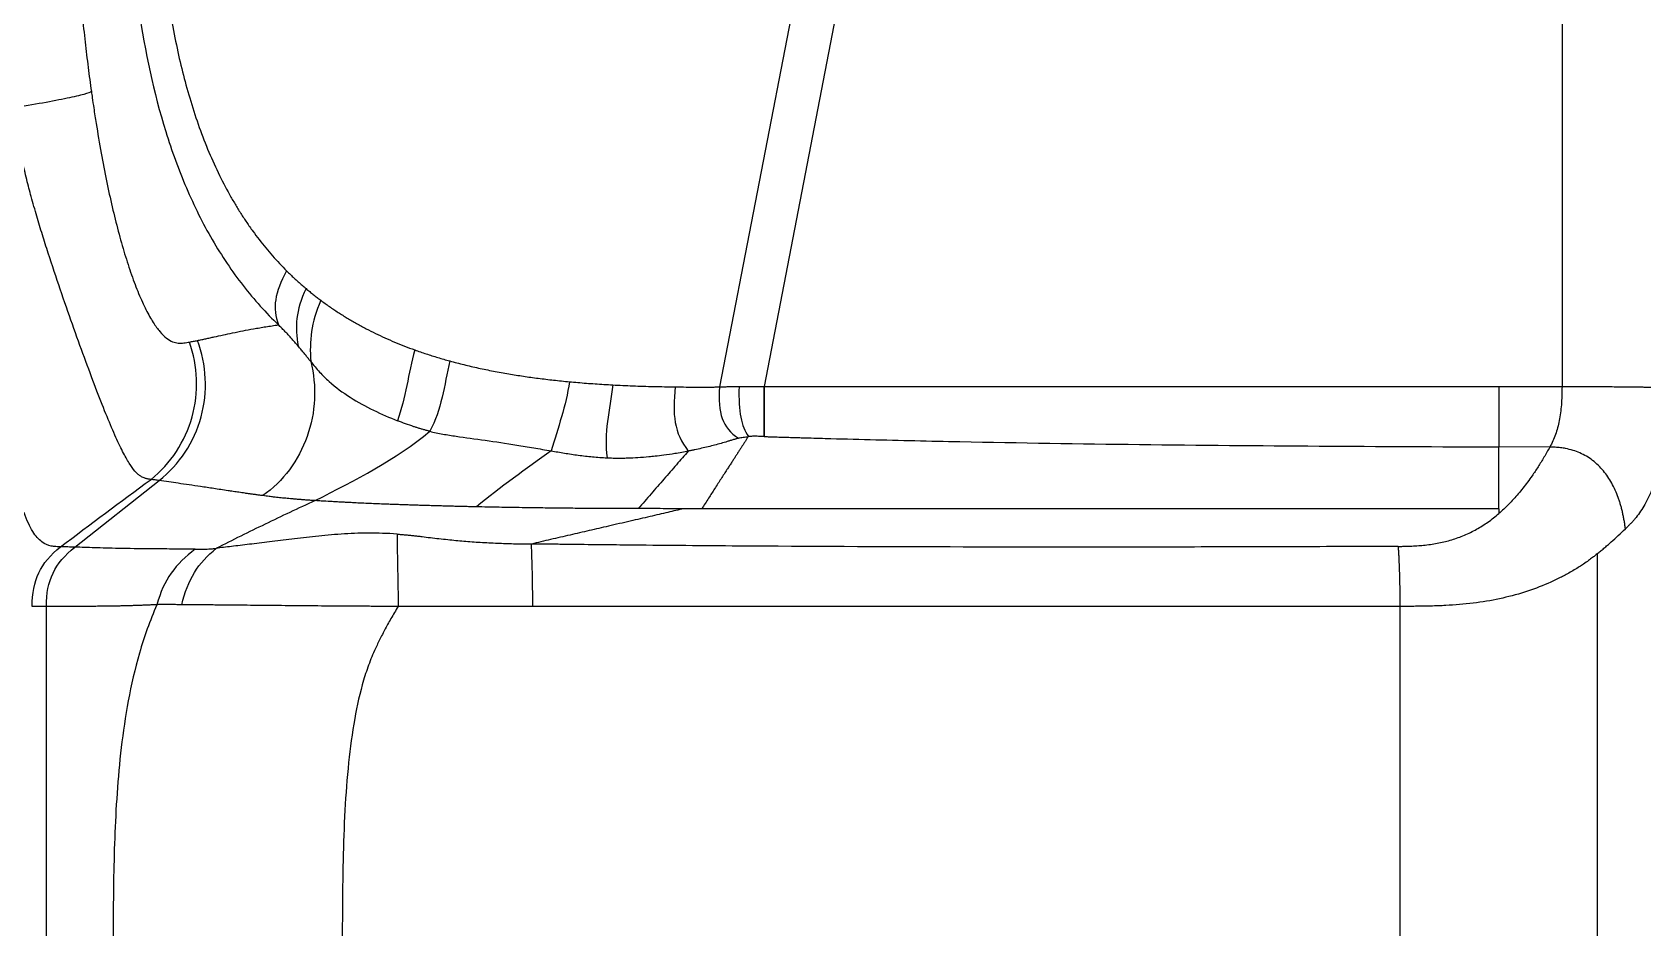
# Model space of a CAD drawing. Extents: x 0 to 84, y -21 to 126.
# Drawn here: x 74.1 to 80.69, y 29.64 to 33.3 of the extents above; entities that cross this region are included whole.
import ezdxf

# ---------------------------------------------------------------- set-up
doc = ezdxf.new("R2010")
doc.units = 0
doc.header["$MEASUREMENT"] = 0
doc.layers.add('1', color=4, linetype='Continuous')

# ---------------------------------------------------------------- blocks, each defined once
blk = doc.blocks.new('PRODIGY')
at = {"layer": '1', "color": 3, "linetype": 'Continuous', "lineweight": 25}
for p, q in [((80.3637, 46.1932), (80.3637, 31.8548)), ((77.7964, 36.4108), (76.9156, 31.853)), ((77.9714, 36.377), (77.0984, 31.8547)), ((77.0979, 31.8548), (80.1053, 31.8548)), ((80.1053, 31.8548), (80.3637, 31.8548)), ((80.3136, 31.6067), (80.1053, 31.6075)), ((80.1053, 31.3549), (80.1053, 31.6075)), ((74.278, 31.1974), (74.6225, 31.4699)), ((80.1053, 31.3549), (80.1053, 31.3351)), ((80.5074, 31.1697), (80.5074, 18.3424)), ((74.1611, 30.955), (74.1031, 30.955)), ((74.1611, 29.4833), (74.1611, 30.955)), ((76.1514, 30.955), (75.6005, 30.955)), ((79.7001, 30.955), (76.1514, 30.955)), ((79.7001, 30.955), (79.7001, 20.2288))]:
    blk.add_line(p, q, dxfattribs=at)
for points, knots in [([(74.6126, 33.9759), (74.6131, 33.9626), (74.614, 33.9362), (74.6157, 33.8968), (74.6176, 33.8578), (74.6198, 33.8192), (74.6223, 33.781), (74.6251, 33.7432), (74.6281, 33.7058), (74.6314, 33.6687), (74.6349, 33.6321), (74.6388, 33.5959), (74.6429, 33.56), (74.6473, 33.5246), (74.6611, 33.4206), (74.6894, 33.2542), (74.7359, 33.068), (74.7813, 32.9276), (74.8201, 32.8257), (74.863, 32.7295), (74.9014, 32.6553), (74.9331, 32.6004), (74.9564, 32.5625), (74.9807, 32.5256), (75.0058, 32.4899), (75.0317, 32.4552), (75.0586, 32.4217), (75.0863, 32.3892), (75.1148, 32.3578), (75.1345, 32.3378), (75.1443, 32.3278)], [0, 0, 0, 0, 0.020541, 0.040915, 0.061125, 0.081173, 0.101061, 0.120792, 0.140366, 0.159788, 0.179058, 0.19818, 0.217156, 0.235989, 0.25468, 0.383443, 0.506067, 0.569369, 0.631548, 0.692825, 0.75343, 0.780684, 0.807923, 0.835167, 0.862441, 0.889765, 0.917162, 0.944652, 0.972258, 1, 1, 1, 1]), ([(74.2758, 33.9095), (74.2762, 33.893), (74.2769, 33.8612), (74.2783, 33.8153), (74.2799, 33.7729), (74.2816, 33.7341), (74.2846, 33.6723), (74.2896, 33.5898), (74.2978, 33.4812), (74.3076, 33.3733), (74.3191, 33.2648), (74.3315, 33.1613), (74.3406, 33.0941), (74.3451, 33.0613)], [0, 0, 0, 0, 0.058002, 0.111902, 0.161696, 0.207377, 0.248938, 0.379364, 0.498785, 0.632655, 0.760854, 0.883322, 1, 1, 1, 1]), ([(74.4937, 33.9176), (74.497, 33.8299), (74.5022, 33.7424), (74.5172, 33.5684), (74.527, 33.4818), (74.5645, 33.2247), (74.6002, 33.0567), (74.6742, 32.8183), (74.7023, 32.7411), (74.7657, 32.5931), (74.801, 32.5222), (74.8785, 32.3886), (74.9208, 32.3258), (75.0114, 32.2094), (75.0598, 32.1557), (75.1105, 32.1069)], [0, 0, 0, 0, 0.125, 0.125, 0.25, 0.25, 0.5, 0.5, 0.625, 0.625, 0.75, 0.75, 0.875, 0.875, 1, 1, 1, 1]), ([(74.3451, 33.0613), (74.3413, 33.0583), (74.3307, 33.0544), (74.2971, 33.045), (74.274, 33.0396), (74.2172, 33.0276), (74.1834, 33.0211), (74.108, 33.0076), (74.0662, 33.0005), (74.0222, 32.9935)], [0, 0, 0, 0, 0.25, 0.25, 0.5, 0.5, 0.75, 0.75, 1, 1, 1, 1]), ([(74.3451, 33.0613), (74.3463, 33.0529), (74.3495, 33.0304), (74.3559, 32.9868), (74.3676, 32.9111), (74.3846, 32.8111), (74.4066, 32.6967), (74.43, 32.5892), (74.455, 32.4885), (74.4816, 32.3946), (74.5099, 32.3082), (74.5394, 32.2313), (74.5695, 32.1656), (74.5987, 32.1142), (74.6268, 32.0761), (74.6532, 32.0507), (74.6781, 32.0364), (74.7014, 32.0312), (74.7201, 32.0321), (74.7351, 32.0344), (74.7428, 32.0359), (74.7465, 32.0366)], [0, 0, 0, 0, 0.0120644, 0.0321293, 0.0624789, 0.1206586, 0.1760608, 0.2292591, 0.2812147, 0.3335622, 0.3880351, 0.4457901, 0.5068526, 0.5709174, 0.6357835, 0.7058309, 0.7763963, 0.84892, 0.92379, 0.96221, 1, 1, 1, 1]), ([(74.5892, 31.4745), (74.5873, 31.4747), (74.5834, 31.4752), (74.5778, 31.4761), (74.5721, 31.4773), (74.5649, 31.4792), (74.5559, 31.4826), (74.5453, 31.4885), (74.5344, 31.4969), (74.5198, 31.5118), (74.5003, 31.5385), (74.4735, 31.5865), (74.4421, 31.6531), (74.4054, 31.7399), (74.3637, 31.8464), (74.3177, 31.9696), (74.2688, 32.1052), (74.2185, 32.249), (74.1767, 32.374), (74.1447, 32.475), (74.1214, 32.5521), (74.0999, 32.6273), (74.08, 32.7029), (74.0626, 32.775), (74.0485, 32.8406), (74.0377, 32.8967), (74.0293, 32.9453), (74.0246, 32.9775), (74.0222, 32.9935)], [0, 0, 0, 0, 0.013953, 0.028448, 0.04349, 0.059083, 0.087692, 0.121036, 0.152718, 0.184857, 0.25045, 0.317622, 0.386005, 0.455104, 0.52395, 0.591218, 0.656156, 0.718578, 0.778852, 0.808315, 0.837273, 0.867687, 0.893499, 0.921678, 0.947428, 0.965267, 0.982772, 1, 1, 1, 1]), ([(75.1443, 32.3278), (75.1495, 32.3227), (75.1597, 32.3126), (75.1754, 32.2978), (75.1913, 32.2832), (75.2074, 32.2689), (75.2183, 32.2596), (75.2238, 32.255)], [0, 0, 0, 0, 0.1983677, 0.3975156, 0.5974799, 0.7982964, 1, 1, 1, 1]), ([(75.2238, 32.255), (75.2287, 32.2509), (75.2386, 32.2427), (75.2535, 32.2306), (75.2687, 32.2188), (75.2789, 32.2111), (75.284, 32.2072)], [0, 0, 0, 0, 0.248281, 0.497687, 0.74825, 1, 1, 1, 1]), ([(75.284, 32.2072), (75.2898, 32.203), (75.3015, 32.1944), (75.3192, 32.1818), (75.3372, 32.1696), (75.3554, 32.1575), (75.3739, 32.1458), (75.3926, 32.1343), (75.4116, 32.123), (75.4308, 32.112), (75.4503, 32.1013), (75.4759, 32.0877), (75.5079, 32.0716), (75.5466, 32.0534), (75.5864, 32.0361), (75.6271, 32.0196), (75.6547, 32.0095), (75.6686, 32.0043)], [0, 0, 0, 0, 0.048312, 0.096928, 0.145857, 0.195104, 0.244676, 0.29458, 0.344822, 0.395408, 0.446344, 0.497635, 0.594937, 0.693795, 0.79424, 0.8963, 1, 1, 1, 1]), ([(74.7794, 32.043), (74.7852, 32.0441), (74.7965, 32.0465), (74.8136, 32.0502), (74.8305, 32.0539), (74.8539, 32.0591), (74.8841, 32.0657), (74.9233, 32.0742), (74.9645, 32.0825), (75.002, 32.0895), (75.0336, 32.095), (75.0587, 32.0991), (75.0841, 32.1031), (75.1018, 32.1056), (75.1105, 32.1069)], [0, 0, 0, 0, 0.065782, 0.129277, 0.190486, 0.249414, 0.378484, 0.499918, 0.628583, 0.750286, 0.815328, 0.87862, 0.940174, 1, 1, 1, 1]), ([(75.1916, 32.0201), (75.1881, 32.0242), (75.1811, 32.0324), (75.1702, 32.0448), (75.159, 32.0572), (75.1474, 32.0696), (75.1355, 32.0821), (75.1232, 32.0945), (75.1147, 32.1028), (75.1105, 32.1069)], [0, 0, 0, 0, 0.140635, 0.282003, 0.424108, 0.566956, 0.710551, 0.854898, 1, 1, 1, 1]), ([(74.5892, 31.4745), (74.6294, 31.5069), (74.6646, 31.5456), (74.7216, 31.6322), (74.7433, 31.68), (74.7713, 31.78), (74.7776, 31.8322), (74.7739, 31.9361), (74.764, 31.9877), (74.7465, 32.0366)], [0, 0, 0, 0, 0.25, 0.25, 0.5, 0.5, 0.75, 0.75, 1, 1, 1, 1]), ([(74.6225, 31.4699), (74.6638, 31.5027), (74.6998, 31.5421), (74.758, 31.6304), (74.7801, 31.6792), (74.8081, 31.7815), (74.814, 31.8349), (74.809, 31.9409), (74.7982, 31.9934), (74.7794, 32.043)], [0, 0, 0, 0, 0.25, 0.25, 0.5, 0.5, 0.75, 0.75, 1, 1, 1, 1]), ([(74.7465, 32.0365), (74.752, 32.0376), (74.7628, 32.0396), (74.7739, 32.0418), (74.7794, 32.043)], [0, 0, 0, 0, 0.503259, 1, 1, 1, 1]), ([(75.2427, 31.9568), (75.2396, 31.9608), (75.2334, 31.9688), (75.2236, 31.9811), (75.2134, 31.9938), (75.2028, 32.0068), (75.1953, 32.0156), (75.1916, 32.0201)], [0, 0, 0, 0, 0.1917112, 0.3875474, 0.5875296, 0.7916756, 1, 1, 1, 1]), ([(75.6686, 32.0043), (75.6763, 32.0016), (75.6918, 31.9961), (75.7152, 31.9882), (75.739, 31.9805), (75.763, 31.9731), (75.7874, 31.9659), (75.8038, 31.9613), (75.8121, 31.959)], [0, 0, 0, 0, 0.162593, 0.326805, 0.492644, 0.660119, 0.829235, 1, 1, 1, 1]), ([(75.2427, 31.9568), (75.2554, 31.9068), (75.2607, 31.8546), (75.2557, 31.7507), (75.2456, 31.6991), (75.2108, 31.6014), (75.1862, 31.5553), (75.1248, 31.4733), (75.0881, 31.4373), (75.0471, 31.4081)], [0, 0, 0, 0, 0.25, 0.25, 0.5, 0.5, 0.75, 0.75, 1, 1, 1, 1]), ([(75.2427, 31.9568), (75.2486, 31.9494), (75.2545, 31.942), (75.2666, 31.9277), (75.2728, 31.9206), (75.2917, 31.9002), (75.3046, 31.8875), (75.3449, 31.8513), (75.374, 31.83), (75.4353, 31.7913), (75.4674, 31.7738), (75.5325, 31.742), (75.5654, 31.7276), (75.5979, 31.7147)], [0, 0, 0, 0, 0.0625, 0.0625, 0.125, 0.125, 0.25, 0.25, 0.5, 0.5, 0.75, 0.75, 1, 1, 1, 1]), ([(75.8121, 31.959), (75.8216, 31.9564), (75.8408, 31.9512), (75.8698, 31.9439), (75.8993, 31.9369), (75.9293, 31.9301), (75.9598, 31.9237), (75.9906, 31.9175), (76.022, 31.9116), (76.0628, 31.9045), (76.1135, 31.8965), (76.1746, 31.8881), (76.2375, 31.8805), (76.2802, 31.8763), (76.3018, 31.8742)], [0, 0, 0, 0, 0.059435, 0.119648, 0.18064, 0.242412, 0.304966, 0.368301, 0.432416, 0.497312, 0.617997, 0.742022, 0.869365, 1, 1, 1, 1]), ([(76.3018, 31.8742), (76.3132, 31.8731), (76.3363, 31.871), (76.3712, 31.8682), (76.4067, 31.8656), (76.4428, 31.8633), (76.4671, 31.8619), (76.4794, 31.8612)], [0, 0, 0, 0, 0.193654, 0.390502, 0.590524, 0.793698, 1, 1, 1, 1]), ([(76.4794, 31.8612), (76.4928, 31.8605), (76.52, 31.8591), (76.5612, 31.8574), (76.6034, 31.8559), (76.6464, 31.8547), (76.6904, 31.8537), (76.7199, 31.8533), (76.7349, 31.853)], [0, 0, 0, 0, 0.158158, 0.319765, 0.48479, 0.653196, 0.824947, 1, 1, 1, 1]), ([(76.7349, 31.853), (76.7497, 31.8529), (76.7796, 31.8525), (76.8206, 31.8524), (76.8554, 31.8524), (76.8815, 31.8525), (76.9008, 31.8526), (76.9115, 31.8529), (76.9156, 31.853)], [0, 0, 0, 0, 0.245751, 0.497384, 0.679665, 0.824066, 0.930792, 1, 1, 1, 1]), ([(76.9156, 31.853), (76.9178, 31.8531), (76.9224, 31.8533), (76.9299, 31.8535), (76.9383, 31.8538), (76.9477, 31.854), (76.9582, 31.8543), (76.9696, 31.8545), (76.9822, 31.8546), (76.9912, 31.8547), (76.9958, 31.8547)], [0, 0, 0, 0, 0.094598, 0.19788, 0.309849, 0.430505, 0.559847, 0.697877, 0.844595, 1, 1, 1, 1]), ([(76.9958, 31.8547), (76.9986, 31.8547), (77.0042, 31.8547), (77.0127, 31.8548), (77.0211, 31.8548), (77.0295, 31.8548), (77.0377, 31.8548), (77.0471, 31.8548), (77.0596, 31.8548), (77.0769, 31.8548), (77.0903, 31.8548), (77.0979, 31.8548)], [0, 0, 0, 0, 0.087928, 0.174105, 0.25853, 0.341205, 0.422129, 0.501303, 0.617552, 0.783789, 1, 1, 1, 1]), ([(80.3637, 31.8548), (80.3637, 31.8281), (80.3628, 31.8033), (80.3591, 31.7571), (80.3563, 31.7356), (80.3484, 31.6952), (80.3433, 31.6763), (80.3305, 31.6403), (80.3228, 31.6232), (80.3136, 31.6067)], [0, 0, 0, 0, 0.25, 0.25, 0.5, 0.5, 0.75, 0.75, 1, 1, 1, 1]), ([(80.3637, 31.8548), (80.3686, 31.8548), (80.3784, 31.8548), (80.393, 31.8547), (80.4078, 31.8547), (80.4226, 31.8547), (80.4375, 31.8547), (80.4524, 31.8546), (80.4672, 31.8546), (80.4821, 31.8545), (80.4969, 31.8544), (80.5116, 31.8544), (80.5263, 31.8543), (80.5408, 31.8542), (80.5552, 31.8541), (80.5695, 31.854), (80.5836, 31.8539), (80.5974, 31.8538), (80.6132, 31.8536), (80.6308, 31.8534), (80.6504, 31.8532), (80.6699, 31.853), (80.6893, 31.8527), (80.7083, 31.8524), (80.7269, 31.8521), (80.7449, 31.8517), (80.7622, 31.8514), (80.7786, 31.851), (80.7885, 31.8507), (80.7935, 31.8506)], [0, 0, 0, 0, 0.028191, 0.056596, 0.085205, 0.114006, 0.142988, 0.172138, 0.201444, 0.230893, 0.26047, 0.290163, 0.319958, 0.349839, 0.379791, 0.409801, 0.439852, 0.46993, 0.500019, 0.543929, 0.589321, 0.636162, 0.684413, 0.734024, 0.784935, 0.837074, 0.890361, 0.944703, 1, 1, 1, 1]), ([(80.7935, 31.8506), (80.7935, 31.8362), (80.7935, 31.8072), (80.7927, 31.7637), (80.7909, 31.7198), (80.7862, 31.6605), (80.7762, 31.5873), (80.7603, 31.5177), (80.7443, 31.466), (80.7261, 31.4172), (80.7049, 31.3741), (80.6812, 31.3374), (80.6657, 31.3173), (80.6528, 31.3027), (80.6433, 31.2926), (80.6334, 31.2826), (80.6268, 31.2762), (80.6232, 31.2728)], [0, 0, 0, 0, 0.060741, 0.121845, 0.183466, 0.245892, 0.374579, 0.501041, 0.565562, 0.628993, 0.754831, 0.816096, 0.878386, 0.907625, 0.939324, 0.967156, 1, 1, 1, 1]), ([(75.7301, 31.6713), (75.7254, 31.6725), (75.7162, 31.6748), (75.7027, 31.6786), (75.6898, 31.6824), (75.6772, 31.6863), (75.6578, 31.6926), (75.6315, 31.7017), (75.6089, 31.7105), (75.5979, 31.7147)], [0, 0, 0, 0, 0.109751, 0.21371, 0.312982, 0.408264, 0.499947, 0.75592, 1, 1, 1, 1]), ([(75.7301, 31.6713), (75.7476, 31.667), (75.765, 31.6633), (75.8009, 31.6568), (75.8192, 31.654), (75.8757, 31.6458), (75.9154, 31.6406), (75.9983, 31.629), (76.0414, 31.6226), (76.1088, 31.6116), (76.1318, 31.6078), (76.1787, 31.5997), (76.2027, 31.5956), (76.2274, 31.5913)], [0, 0, 0, 0, 0.125, 0.125, 0.25, 0.25, 0.5, 0.5, 0.75, 0.75, 0.875, 0.875, 1, 1, 1, 1]), ([(76.993, 31.6432), (76.9917, 31.6428), (76.989, 31.6421), (76.9851, 31.6409), (76.9799, 31.6393), (76.9717, 31.6367), (76.9605, 31.6333), (76.9348, 31.6256), (76.8959, 31.6147), (76.8515, 31.6037), (76.8202, 31.5969), (76.8021, 31.5932), (76.793, 31.5916), (76.7882, 31.5907)], [0, 0, 0, 0, 0.0185115, 0.04017, 0.0583878, 0.0968575, 0.1657914, 0.2277328, 0.4834563, 0.7416476, 0.8708851, 0.931949, 1, 1, 1, 1]), ([(77.0339, 31.6499), (77.032, 31.6469), (77.0281, 31.641), (77.022, 31.6315), (77.0157, 31.6217), (77.009, 31.6115), (77.0022, 31.6009), (76.995, 31.5898), (76.9876, 31.5783), (76.9799, 31.5664), (76.9719, 31.5541), (76.9637, 31.5413), (76.9551, 31.5282), (76.9415, 31.5071), (76.9219, 31.4769), (76.8968, 31.4379), (76.8702, 31.3969), (76.8524, 31.3694), (76.843, 31.3549)], [0, 0, 0, 0, 0.038855, 0.078184, 0.118004, 0.158335, 0.199196, 0.240606, 0.282584, 0.325147, 0.368316, 0.412108, 0.456542, 0.501636, 0.621818, 0.750019, 0.867912, 1, 1, 1, 1]), ([(76.993, 31.6432), (76.9994, 31.6448), (77.0059, 31.6462), (77.0196, 31.6484), (77.0267, 31.6492), (77.0339, 31.6499)], [0, 0, 0, 0, 0.5, 0.5, 1, 1, 1, 1]), ([(77.0979, 31.65), (77.0902, 31.6502), (77.0794, 31.6506), (77.0664, 31.6509), (77.0582, 31.6511), (77.0504, 31.6509), (77.0421, 31.6506), (77.0366, 31.6501), (77.0339, 31.6499)], [0, 0, 0, 0, 0.359067, 0.5035032, 0.605736, 0.7380692, 0.8692949, 1, 1, 1, 1]), ([(77.0979, 31.65), (77.1017, 31.6498), (77.1056, 31.6497), (77.1153, 31.6494), (77.1212, 31.6492), (77.1352, 31.6488), (77.1433, 31.6486), (77.1608, 31.648), (77.1702, 31.6477), (77.1887, 31.6472), (77.1978, 31.6469), (77.2145, 31.6464), (77.222, 31.6462), (77.2348, 31.6458), (77.24, 31.6456), (77.2488, 31.6454), (77.2524, 31.6453), (77.2869, 31.6443), (77.3175, 31.6434), (77.4094, 31.6408), (77.4707, 31.6392), (77.6545, 31.6345), (77.777, 31.6317), (78.1446, 31.6243), (78.3897, 31.6205), (78.8798, 31.6146), (79.1249, 31.6126), (79.6151, 31.6096), (79.8602, 31.6086), (80.1053, 31.6075)], [0, 0, 0, 0, 0.003906, 0.003906, 0.007813, 0.007813, 0.011719, 0.011719, 0.015625, 0.015625, 0.019531, 0.019531, 0.023438, 0.023438, 0.027344, 0.027344, 0.03125, 0.03125, 0.0625, 0.0625, 0.125, 0.125, 0.25, 0.25, 0.5, 0.5, 0.75, 0.75, 1, 1, 1, 1]), ([(76.2274, 31.5913), (76.2451, 31.5883), (76.2632, 31.5852), (76.3001, 31.5792), (76.3188, 31.5764), (76.357, 31.5712), (76.3764, 31.5689), (76.4158, 31.5652), (76.4358, 31.5638), (76.456, 31.5629)], [0, 0, 0, 0, 0.25, 0.25, 0.5, 0.5, 0.75, 0.75, 1, 1, 1, 1]), ([(76.456, 31.5629), (76.462, 31.5627), (76.4764, 31.5621), (76.4992, 31.5618), (76.5218, 31.562), (76.5493, 31.5626), (76.5835, 31.5642), (76.6203, 31.5671), (76.6558, 31.5707), (76.6915, 31.5751), (76.7371, 31.5817), (76.7701, 31.5875), (76.7882, 31.5907)], [0, 0, 0, 0, 0.053104, 0.125927, 0.20063, 0.251738, 0.367876, 0.502672, 0.579395, 0.688006, 0.828227, 1, 1, 1, 1]), ([(76.7882, 31.5907), (76.7726, 31.5728), (76.7563, 31.554), (76.7229, 31.5155), (76.7057, 31.4958), (76.671, 31.4559), (76.6534, 31.4357), (76.6183, 31.3954), (76.6008, 31.3752), (76.5832, 31.355)], [0, 0, 0, 0, 0.25, 0.25, 0.5, 0.5, 0.75, 0.75, 1, 1, 1, 1]), ([(80.3136, 31.6067), (80.3097, 31.5996), (80.302, 31.5858), (80.2901, 31.5653), (80.2781, 31.5455), (80.266, 31.5263), (80.2538, 31.5076), (80.2395, 31.4867), (80.223, 31.4638), (80.2042, 31.4391), (80.185, 31.4158), (80.1656, 31.3937), (80.1459, 31.373), (80.126, 31.3535), (80.1121, 31.3412), (80.1053, 31.3351)], [0, 0, 0, 0, 0.072917, 0.144176, 0.213786, 0.281758, 0.348105, 0.412838, 0.506707, 0.597134, 0.684178, 0.767907, 0.848395, 0.925727, 1, 1, 1, 1]), ([(80.6232, 31.2728), (80.6224, 31.2785), (80.621, 31.29), (80.6182, 31.3069), (80.6151, 31.3234), (80.6116, 31.3396), (80.6078, 31.3554), (80.6035, 31.3707), (80.5988, 31.3857), (80.5884, 31.416), (80.5694, 31.4589), (80.5347, 31.511), (80.4911, 31.5539), (80.4468, 31.5801), (80.4086, 31.5941), (80.3819, 31.6006), (80.3576, 31.6042), (80.336, 31.6062), (80.3212, 31.6065), (80.3136, 31.6067)], [0, 0, 0, 0, 0.034906, 0.069157, 0.10278, 0.1358, 0.168243, 0.200134, 0.231498, 0.26236, 0.391689, 0.511077, 0.633495, 0.751777, 0.811352, 0.87269, 0.913301, 0.955686, 1, 1, 1, 1]), ([(74.6225, 31.4699), (74.6169, 31.4707), (74.6057, 31.4723), (74.5947, 31.4738), (74.5892, 31.4745)], [0, 0, 0, 0, 0.4999, 1, 1, 1, 1]), ([(75.0471, 31.4081), (75.0418, 31.4088), (75.0314, 31.4102), (75.0162, 31.4123), (75.0017, 31.4143), (74.9878, 31.4162), (74.9744, 31.4181), (74.9615, 31.42), (74.9492, 31.4218), (74.9374, 31.4235), (74.9261, 31.4252), (74.9152, 31.4268), (74.8874, 31.4309), (74.8447, 31.4373), (74.7921, 31.4452), (74.7441, 31.4523), (74.7014, 31.4586), (74.6607, 31.4645), (74.6357, 31.4681), (74.6225, 31.4699)], [0, 0, 0, 0, 0.024859, 0.0493, 0.073315, 0.096901, 0.120053, 0.142767, 0.165044, 0.186883, 0.208283, 0.229247, 0.249775, 0.37233, 0.499399, 0.621581, 0.749828, 0.868138, 1, 1, 1, 1]), ([(75.2607, 31.3877), (75.1908, 31.3557), (75.1232, 31.3238), (74.9893, 31.2591), (74.9229, 31.2263), (74.8568, 31.1928)], [0, 0, 0, 0, 0.5, 0.5, 1, 1, 1, 1]), ([(75.2607, 31.3877), (75.2549, 31.3881), (75.2434, 31.3889), (75.2268, 31.39), (75.2109, 31.3912), (75.1956, 31.3924), (75.181, 31.3936), (75.167, 31.3948), (75.1536, 31.396), (75.1363, 31.3976), (75.1152, 31.3997), (75.0926, 31.4023), (75.0698, 31.4051), (75.0556, 31.407), (75.0471, 31.4081)], [0, 0, 0, 0, 0.07074, 0.139892, 0.20746, 0.273447, 0.337858, 0.400697, 0.461967, 0.521673, 0.644052, 0.766453, 0.86135, 1, 1, 1, 1]), ([(75.9207, 31.3623), (75.9122, 31.3625), (75.8953, 31.3629), (75.8702, 31.3635), (75.8452, 31.3641), (75.8204, 31.3647), (75.7958, 31.3654), (75.7714, 31.366), (75.7473, 31.3667), (75.7233, 31.3674), (75.6996, 31.3681), (75.6761, 31.3689), (75.6529, 31.3696), (75.6299, 31.3704), (75.6072, 31.3712), (75.5848, 31.372), (75.5626, 31.3728), (75.5255, 31.3742), (75.4743, 31.3763), (75.4252, 31.3786), (75.3911, 31.3803), (75.3709, 31.3813), (75.3509, 31.3824), (75.3258, 31.3839), (75.2996, 31.3854), (75.2769, 31.3867), (75.2652, 31.3874), (75.2607, 31.3877)], [0, 0, 0, 0, 0.0306076, 0.0612039, 0.091793, 0.1223794, 0.1529678, 0.183564, 0.214174, 0.244805, 0.2754649, 0.3061631, 0.3369098, 0.3677172, 0.3985988, 0.4295705, 0.4606452, 0.4918335, 0.5886306, 0.68901, 0.7283322, 0.7644516, 0.7975857, 0.8413192, 0.9126733, 0.9659218, 1, 1, 1, 1]), ([(74.2188, 31.1989), (74.2125, 31.1991), (74.2062, 31.1992), (74.1934, 31.1999), (74.1871, 31.2006), (74.1679, 31.2044), (74.1551, 31.2094), (74.1298, 31.2284), (74.1172, 31.2423), (74.0931, 31.2816), (74.0814, 31.307), (74.0705, 31.3389)], [0, 0, 0, 0, 0.125, 0.125, 0.25, 0.25, 0.5, 0.5, 0.75, 0.75, 1, 1, 1, 1]), ([(76.5832, 31.355), (76.5696, 31.355), (76.5425, 31.3551), (76.5021, 31.3552), (76.4621, 31.3554), (76.4225, 31.3556), (76.3833, 31.3558), (76.3445, 31.3561), (76.3061, 31.3564), (76.268, 31.3568), (76.2304, 31.3572), (76.1931, 31.3577), (76.1523, 31.3582), (76.1081, 31.3588), (76.0605, 31.3596), (76.0134, 31.3604), (75.9667, 31.3613), (75.936, 31.362), (75.9207, 31.3623)], [0, 0, 0, 0, 0.060195, 0.119863, 0.179021, 0.237688, 0.295885, 0.353635, 0.41096, 0.467882, 0.524423, 0.580605, 0.636448, 0.709519, 0.782362, 0.855024, 0.927554, 1, 1, 1, 1]), ([(76.77, 31.3549), (76.7483, 31.3498), (76.7022, 31.3391), (76.6291, 31.3221), (76.5479, 31.3033), (76.4649, 31.2841), (76.3828, 31.2652), (76.3039, 31.247), (76.2249, 31.2287), (76.172, 31.2164), (76.1458, 31.2103)], [0, 0, 0, 0, 0.104983, 0.222784, 0.353317, 0.496493, 0.622157, 0.747539, 0.874581, 1, 1, 1, 1]), ([(76.77, 31.3549), (76.7378, 31.3549), (76.6754, 31.3549), (76.6132, 31.355), (76.5832, 31.355)], [0, 0, 0, 0, 0.516875, 1, 1, 1, 1]), ([(80.1053, 31.3549), (79.8278, 31.3549), (79.5523, 31.3549), (79.0048, 31.3549), (78.7327, 31.3549), (78.1907, 31.3549), (77.9209, 31.3549), (77.3818, 31.3549), (77.1126, 31.3549), (76.843, 31.3549)], [0, 0, 0, 0, 0.25, 0.25, 0.5, 0.5, 0.75, 0.75, 1, 1, 1, 1]), ([(79.6928, 31.2006), (79.6994, 31.2007), (79.7122, 31.2008), (79.7308, 31.2013), (79.7523, 31.2021), (79.7766, 31.2035), (79.8141, 31.2069), (79.8599, 31.2138), (79.914, 31.2271), (79.9658, 31.2459), (80.0067, 31.2661), (80.0379, 31.2848), (80.061, 31.3002), (80.0837, 31.317), (80.098, 31.329), (80.1053, 31.3351)], [0, 0, 0, 0, 0.040741, 0.078967, 0.114689, 0.173926, 0.229701, 0.34872, 0.464963, 0.589083, 0.718588, 0.785267, 0.854279, 0.925804, 1, 1, 1, 1]), ([(75.5968, 31.2508), (75.5563, 31.2537), (75.5171, 31.2551), (75.4406, 31.2547), (75.4034, 31.2531), (75.3314, 31.2482), (75.2965, 31.2449), (75.2292, 31.2379), (75.1967, 31.234), (75.1338, 31.2265), (75.1035, 31.2228), (75.0456, 31.2156), (75.0179, 31.2122), (74.9659, 31.2059), (74.9414, 31.2029), (74.8962, 31.1975), (74.8754, 31.195), (74.8568, 31.1928)], [0, 0, 0, 0, 0.125, 0.125, 0.25, 0.25, 0.375, 0.375, 0.5, 0.5, 0.625, 0.625, 0.75, 0.75, 0.875, 0.875, 1, 1, 1, 1]), ([(75.5968, 31.2508), (75.602, 31.2504), (75.6128, 31.2496), (75.6293, 31.2481), (75.6465, 31.2465), (75.6633, 31.2447), (75.6807, 31.2428), (75.7034, 31.2401), (75.7444, 31.2351), (75.8013, 31.2286), (75.8696, 31.222), (75.9377, 31.2171), (76.0057, 31.2137), (76.0754, 31.2115), (76.1216, 31.2107), (76.1458, 31.2104)], [0, 0, 0, 0, 0.030512, 0.062187, 0.094965, 0.128781, 0.157999, 0.193171, 0.256561, 0.386699, 0.506172, 0.627598, 0.753363, 0.87111, 1, 1, 1, 1]), ([(80.5074, 31.1697), (80.512, 31.1734), (80.5212, 31.181), (80.5354, 31.1929), (80.5501, 31.2056), (80.5696, 31.2229), (80.5941, 31.2451), (80.6134, 31.2635), (80.6232, 31.2728)], [0, 0, 0, 0, 0.115813, 0.23687, 0.363147, 0.494666, 0.743408, 1, 1, 1, 1]), ([(74.7706, 31.1893), (74.737, 31.1894), (74.7055, 31.1896), (74.6463, 31.19), (74.6186, 31.1902), (74.5411, 31.1909), (74.4969, 31.1915), (74.4202, 31.193), (74.3877, 31.1939), (74.3294, 31.1957), (74.3037, 31.1966), (74.278, 31.1974)], [0, 0, 0, 0, 0.125, 0.125, 0.25, 0.25, 0.5, 0.5, 0.75, 0.75, 1, 1, 1, 1]), ([(74.7706, 31.1893), (74.7741, 31.1893), (74.781, 31.1893), (74.7918, 31.1892), (74.8022, 31.1892), (74.8134, 31.1894), (74.8259, 31.1899), (74.8407, 31.1911), (74.8514, 31.1922), (74.8568, 31.1928)], [0, 0, 0, 0, 0.134309, 0.268614, 0.410948, 0.520165, 0.676727, 0.83664, 1, 1, 1, 1]), ([(79.6928, 31.2006), (79.6887, 31.2006), (79.6843, 31.2006), (79.6726, 31.2005), (79.6654, 31.2005), (79.6405, 31.2004), (79.6194, 31.2003), (79.593, 31.2002), (79.5851, 31.2002), (79.572, 31.2002), (79.5668, 31.2001), (79.5576, 31.2001), (79.5532, 31.2001), (79.5442, 31.2), (79.5036, 31.1999), (79.391, 31.1995), (79.2828, 31.1992), (79.0665, 31.1985), (78.9224, 31.1982), (78.4898, 31.1975), (78.2015, 31.1974), (77.6248, 31.1986), (77.3365, 31.1997), (76.9041, 31.2026), (76.76, 31.2037), (76.5799, 31.2054), (76.5439, 31.2058), (76.4898, 31.2064), (76.472, 31.2065), (76.4345, 31.2069), (76.4147, 31.2072), (76.352, 31.2079), (76.3058, 31.2084), (76.2414, 31.2092), (76.2208, 31.2094), (76.1819, 31.2099), (76.1638, 31.2101), (76.1458, 31.2103)], [0, 0, 0, 0, 0.003906, 0.003906, 0.007813, 0.007813, 0.015625, 0.015625, 0.019531, 0.019531, 0.023438, 0.023438, 0.027344, 0.027344, 0.03125, 0.0625, 0.125, 0.125, 0.25, 0.25, 0.5, 0.5, 0.75, 0.75, 0.875, 0.875, 0.90625, 0.90625, 0.921875, 0.921875, 0.9375, 0.9375, 0.96875, 0.96875, 0.984375, 0.984375, 1, 1, 1, 1]), ([(79.6928, 31.2006), (79.693, 31.1978), (79.6934, 31.1923), (79.6939, 31.1837), (79.6945, 31.1751), (79.695, 31.1663), (79.6955, 31.1575), (79.6962, 31.1429), (79.6972, 31.1218), (79.6982, 31.0926), (79.699, 31.0616), (79.6995, 31.0324), (79.6998, 31.0053), (79.7, 30.9806), (79.7001, 30.9637), (79.7001, 30.955)], [0, 0, 0, 0, 0.0464146, 0.0917529, 0.1360684, 0.1794031, 0.2217978, 0.2632982, 0.3836997, 0.5000105, 0.6163098, 0.7367181, 0.8197648, 0.9074073, 1, 1, 1, 1]), ([(80.5074, 31.1697), (80.5052, 31.1679), (80.4992, 31.163), (80.4877, 31.1541), (80.4716, 31.1421), (80.4533, 31.1294), (80.4268, 31.1121), (80.3938, 31.0924), (80.3369, 31.0623), (80.2617, 31.0294), (80.1619, 30.9975), (80.056, 30.9748), (79.9635, 30.9636), (79.8867, 30.9585), (79.8375, 30.9566), (79.7962, 30.9558), (79.7662, 30.9554), (79.7338, 30.9551), (79.7122, 30.955), (79.7001, 30.955)], [0, 0, 0, 0, 0.014034, 0.037096, 0.069382, 0.107369, 0.137482, 0.208538, 0.269789, 0.396901, 0.519267, 0.637953, 0.755133, 0.812362, 0.874368, 0.903778, 0.936124, 0.964087, 1, 1, 1, 1]), ([(74.6134, 30.9622), (74.6079, 30.9619), (74.5968, 30.9614), (74.5805, 30.9606), (74.5642, 30.9599), (74.5481, 30.9593), (74.532, 30.9587), (74.5161, 30.9582), (74.5003, 30.9577), (74.4846, 30.9573), (74.4691, 30.9569), (74.438, 30.9562), (74.3898, 30.9555), (74.3271, 30.9551), (74.2452, 30.955), (74.1948, 30.955), (74.1611, 30.955)], [0, 0, 0, 0, 0.023051, 0.046565, 0.070543, 0.094986, 0.119894, 0.145272, 0.171119, 0.197438, 0.224232, 0.251503, 0.36386, 0.501968, 0.667018, 1, 1, 1, 1]), ([(74.6134, 30.9622), (74.5844, 30.8962), (74.5612, 30.8301), (74.5232, 30.6989), (74.5083, 30.6337), (74.4842, 30.5047), (74.4749, 30.4409), (74.4601, 30.3148), (74.4546, 30.2524), (74.4417, 30.0671), (74.4379, 29.9462), (74.4351, 29.7682), (74.4347, 29.7094), (74.4344, 29.6221), (74.4343, 29.5931), (74.4343, 29.5498), (74.4343, 29.5353), (74.4343, 29.5174), (74.4343, 29.5138), (74.4343, 29.507), (74.4343, 29.5038), (74.4343, 29.4947), (74.4343, 29.4893), (74.4343, 29.4833)], [0, 0, 0, 0, 0.125, 0.125, 0.25, 0.25, 0.375, 0.375, 0.5, 0.5, 0.75, 0.75, 0.875, 0.875, 0.9375, 0.9375, 0.96875, 0.96875, 0.976563, 0.976563, 0.984375, 0.984375, 1, 1, 1, 1]), ([(74.715, 30.962), (74.7115, 30.962), (74.7045, 30.9621), (74.6944, 30.9622), (74.6846, 30.9623), (74.6751, 30.9624), (74.666, 30.9624), (74.6558, 30.9625), (74.6436, 30.9627), (74.6285, 30.9627), (74.6188, 30.9624), (74.6134, 30.9622)], [0, 0, 0, 0, 0.084468, 0.168975, 0.253515, 0.338083, 0.422672, 0.507277, 0.634357, 0.79851, 1, 1, 1, 1]), ([(75.6005, 30.955), (75.5933, 30.955), (75.5792, 30.9551), (75.5588, 30.9551), (75.5396, 30.9552), (75.5218, 30.9552), (75.5053, 30.9553), (75.4902, 30.9554), (75.4586, 30.9555), (75.4121, 30.9558), (75.3491, 30.9562), (75.2883, 30.9567), (75.2067, 30.9574), (75.1277, 30.9581), (75.0657, 30.9587), (75.0375, 30.959), (75.025, 30.9591), (75.0157, 30.9593), (75.0065, 30.9593), (74.9822, 30.9596), (74.9417, 30.9599), (74.8979, 30.9604), (74.863, 30.9607), (74.8363, 30.9609), (74.8102, 30.9612), (74.785, 30.9614), (74.7606, 30.9616), (74.737, 30.9618), (74.7224, 30.9619), (74.715, 30.962)], [0, 0, 0, 0, 0.0207555, 0.0403267, 0.0586827, 0.075794, 0.0916328, 0.106173, 0.1193906, 0.1831932, 0.2409913, 0.3042378, 0.3639349, 0.4880043, 0.550691, 0.5664375, 0.5822132, 0.5931237, 0.598018, 0.6138514, 0.6767045, 0.7413861, 0.7768971, 0.8128998, 0.8493859, 0.8863469, 0.9237748, 0.9616617, 1, 1, 1, 1]), ([(75.6005, 30.955), (75.5955, 30.9466), (75.5856, 30.9301), (75.5713, 30.9055), (75.5578, 30.8816), (75.5451, 30.8582), (75.5332, 30.8354), (75.5221, 30.8133), (75.5096, 30.7873), (75.4963, 30.7576), (75.478, 30.712), (75.4495, 30.6261), (75.4193, 30.4901), (75.3957, 30.3119), (75.3815, 30.1182), (75.3743, 29.9137), (75.372, 29.7027), (75.372, 29.5602), (75.372, 29.4885)], [0, 0, 0, 0, 0.019501, 0.038388, 0.056663, 0.07433, 0.091393, 0.107856, 0.123725, 0.148807, 0.172737, 0.221571, 0.329097, 0.449704, 0.579553, 0.715951, 0.857262, 1, 1, 1, 1])]:
    blk.add_open_spline(points, degree=3, knots=knots, dxfattribs=at)
for points in [[(75.1443, 32.3278), (75.0951, 32.2391), (75.0856, 32.1754), (75.1105, 32.1069)], [(75.2238, 32.255), (75.1802, 32.1658), (75.1784, 32.0972), (75.1916, 32.0201)], [(75.284, 32.2072), (75.2435, 32.1166), (75.2378, 32.0404), (75.2427, 31.9568)], [(75.6686, 32.0043), (75.6424, 31.9079), (75.6317, 31.8091), (75.5979, 31.7147)], [(75.8121, 31.959), (75.7888, 31.8585), (75.7783, 31.7597), (75.7301, 31.6713)], [(76.3018, 31.8742), (76.2876, 31.7757), (76.2542, 31.6856), (76.2274, 31.5913)], [(76.4794, 31.8612), (76.4667, 31.7589), (76.4407, 31.6631), (76.456, 31.5629)], [(76.7349, 31.853), (76.7234, 31.7421), (76.7283, 31.6637), (76.7882, 31.5907)], [(76.9156, 31.853), (76.9075, 31.7446), (76.9284, 31.6866), (76.993, 31.6432)], [(76.9958, 31.8547), (76.9931, 31.7479), (77.0051, 31.6948), (77.0339, 31.6499)], [(77.0974, 31.8548), (77.0974, 31.7486), (77.0974, 31.6957), (77.0974, 31.65)], [(77.0984, 31.8548), (77.0984, 31.7486), (77.0984, 31.6957), (77.0984, 31.6499)], [(80.1053, 31.8548), (80.1053, 31.7481), (80.1053, 31.6768), (80.1053, 31.6075)], [(75.2607, 31.3877), (75.4265, 31.4729), (75.5914, 31.5546), (75.7301, 31.6713)], [(76.2274, 31.5913), (76.1238, 31.5189), (76.0192, 31.4418), (75.9207, 31.3623)], [(74.2188, 31.1989), (74.3413, 31.2911), (74.4647, 31.383), (74.5892, 31.4745)], [(76.843, 31.3549), (76.8187, 31.3549), (76.7943, 31.3549), (76.77, 31.3549)], [(75.5968, 31.2508), (75.5961, 31.1517), (75.6006, 31.0542), (75.6005, 30.955)], [(74.1031, 30.955), (74.1031, 31.062), (74.1362, 31.1319), (74.2188, 31.1989)], [(74.1611, 30.955), (74.161, 31.0621), (74.1945, 31.1314), (74.278, 31.1974)], [(74.278, 31.1974), (74.2582, 31.198), (74.2384, 31.1985), (74.2188, 31.1989)], [(74.7706, 31.1893), (74.69, 31.1301), (74.6409, 31.0631), (74.6134, 30.9622)], [(74.715, 30.962), (74.7391, 31.0644), (74.782, 31.1333), (74.8568, 31.1928)], [(76.1514, 30.955), (76.1514, 31.0609), (76.1497, 31.1358), (76.1458, 31.2104)]]:
    blk.add_open_spline(points, degree=3, dxfattribs=at)

msp = doc.modelspace()

# ---------------------------------------------------------------- block references
at = {"layer": '1'}
msp.add_blockref('PRODIGY', (0, 0), dxfattribs=at)

doc.saveas('drawing.dxf')
